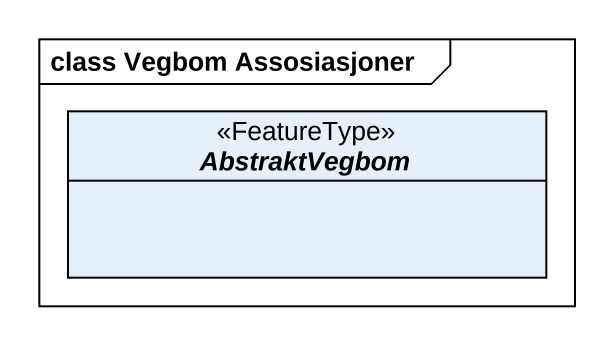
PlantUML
@startuml
mainframe class Vegbom Assosiasjoner
hide circle
hide empty members
abstract class AbstraktVegbom <<FeatureType>>
@enduml
